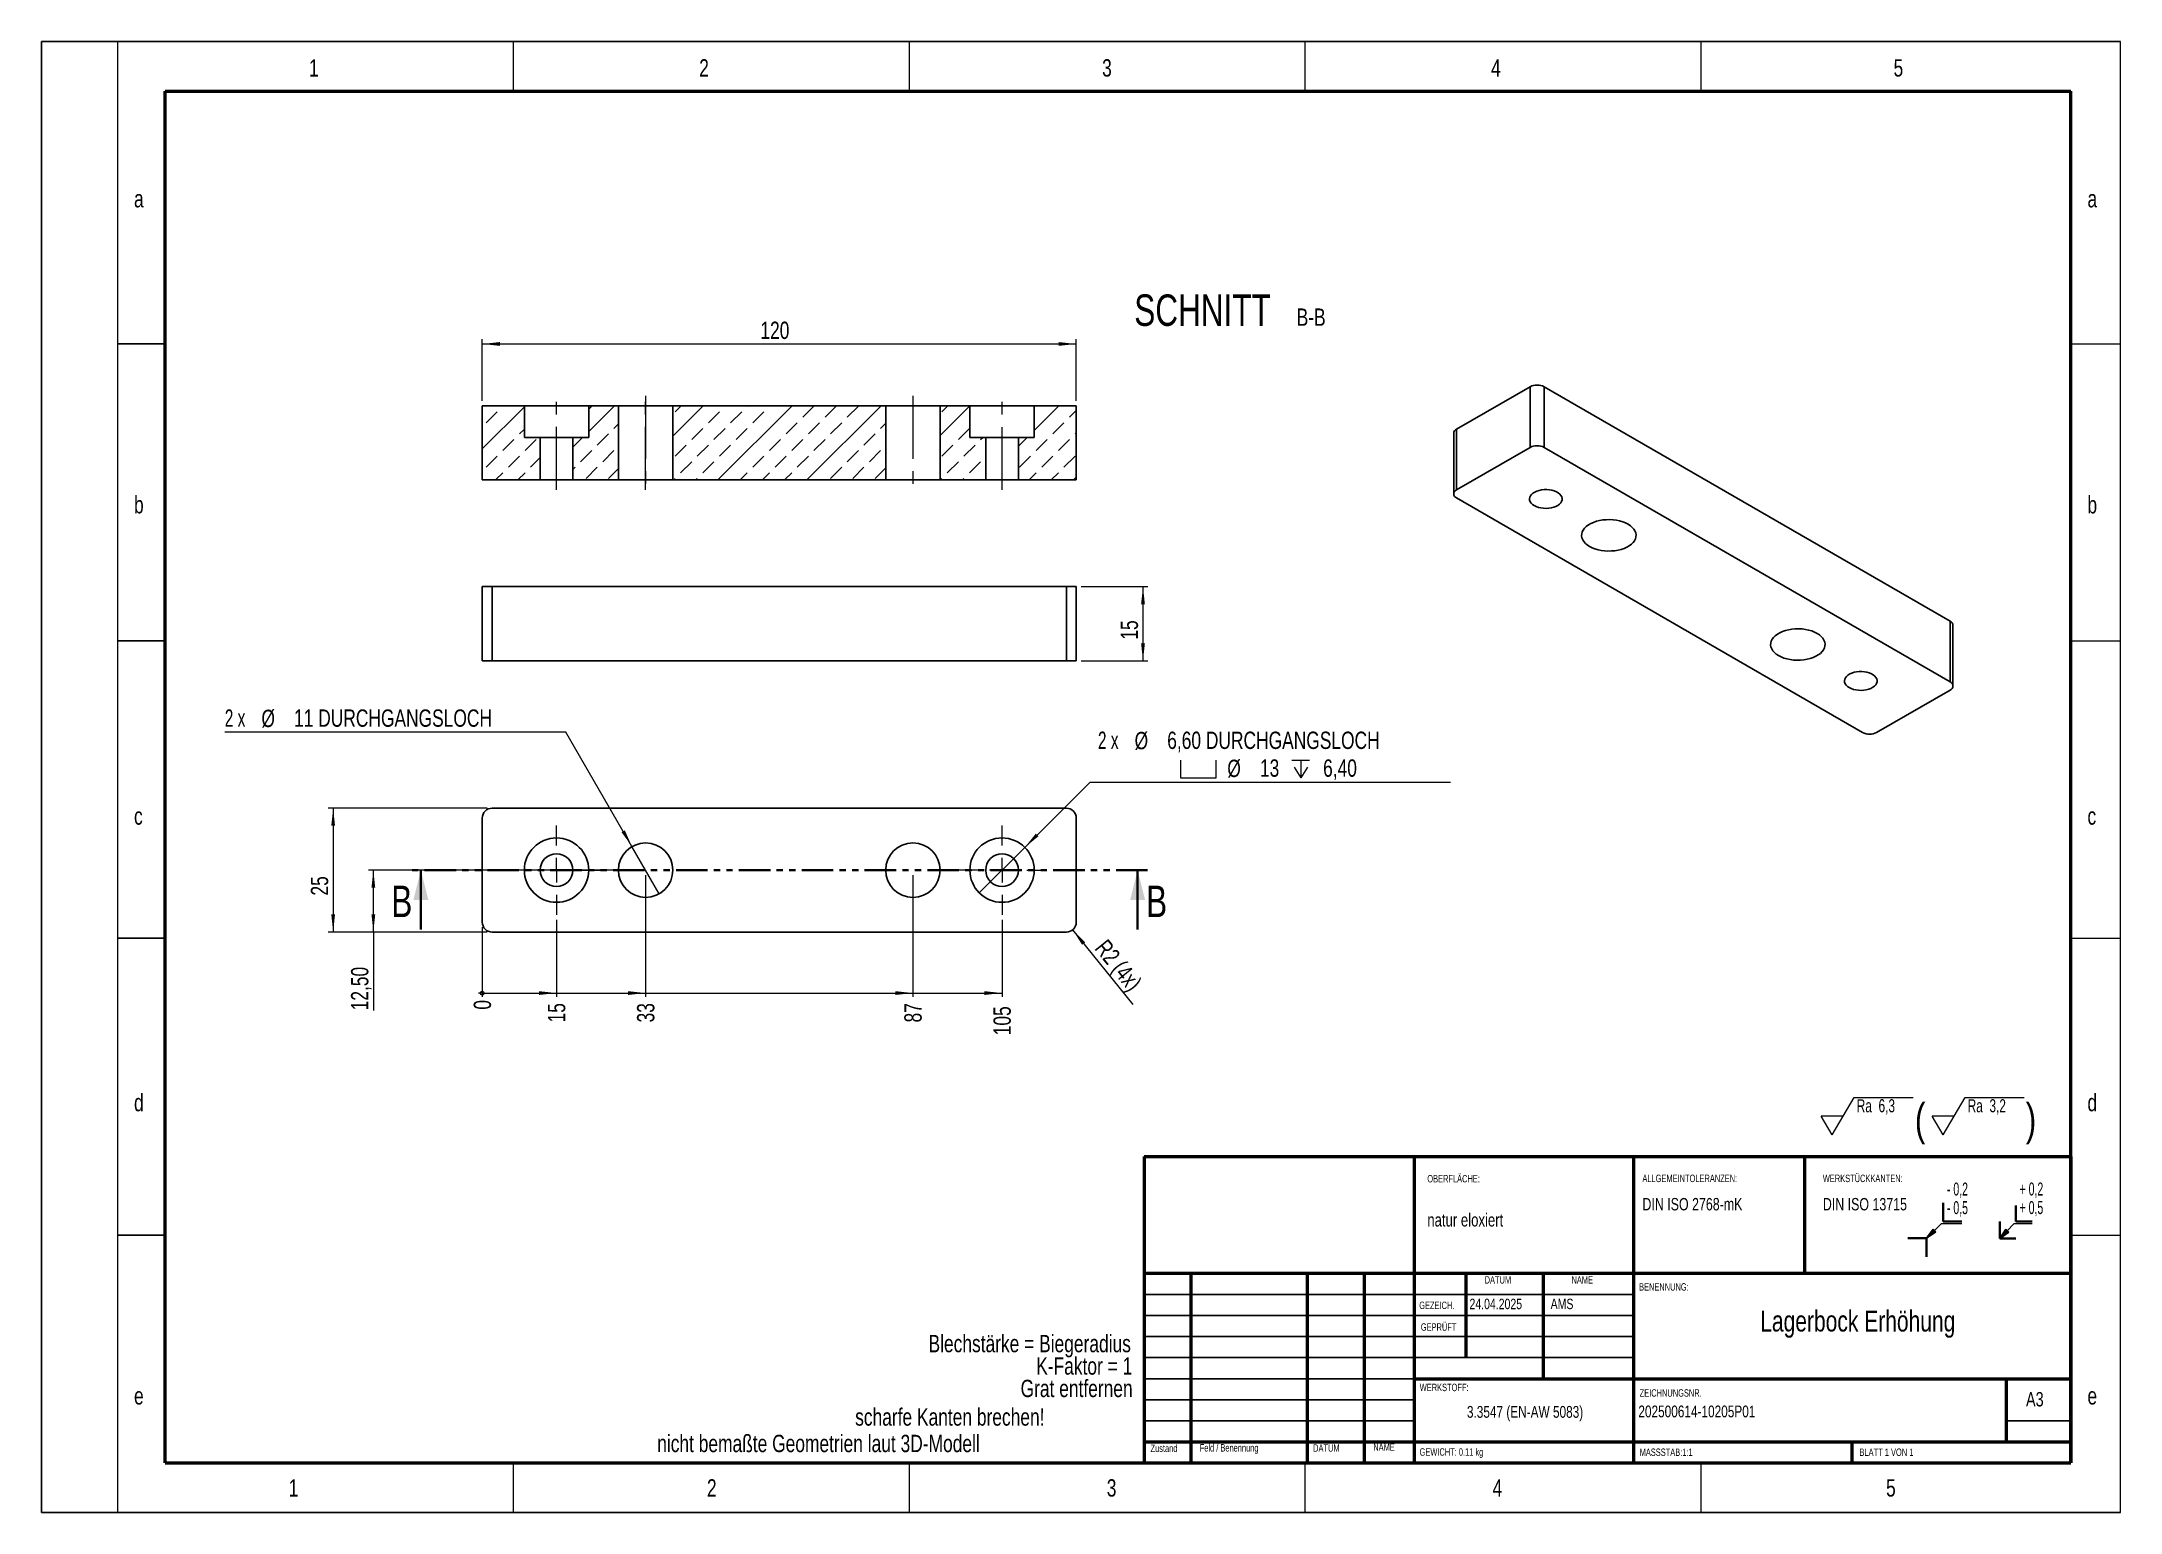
# Model space of a CAD drawing. Header units: millimetres. Extents: x 0 to 420, y 0 to 297.
import ezdxf

# ---------------------------------------------------------------- set-up
doc = ezdxf.new("R2010")
doc.units = ezdxf.units.MM
doc.header["$PDSIZE"] = -1
doc.linetypes.add('CENTERX2', pattern=[20.32, 12.7, -2.54, 2.54, -2.54])
doc.linetypes.add('PHANTOM', pattern=[12.7, 6.35, -1.27, 1.27, -1.27, 1.27, -1.27])
doc.styles.add('SLDTEXTSTYLE0', font='TXT', dxfattribs={"width": 0.605})
doc.styles.add('SLDTEXTSTYLE1', font='TXT', dxfattribs={"width": 0.678571})
doc.styles.add('SLDTEXTSTYLE2', font='TXT', dxfattribs={"width": 0.75})
doc.styles.add('SLDTEXTSTYLE3', font='TXT', dxfattribs={"width": 0.692308})
doc.styles.add('SLDTEXTSTYLE4', font='TXT', dxfattribs={"width": 0.666667})
doc.dimstyles.new('SLDDIMSTYLE0', dxfattribs={"dimtxt": 3.5, "dimasz": 3.556, "dimexe": 0, "dimexo": 0.0625, "dimgap": 0.875, "dimtad": 1, "dimrnd": 1e-09, "dimzin": 12, "dimdsep": 46, "dimtxsty": 'SLDTEXTSTYLE2', "dimsah": 1, "dimcen": 0.09, "dimadec": 0, "dimazin": 3, "dimtfac": 1, "dimtdec": 3, "dimtofl": 0, "dimtmove": 0, "dimatfit": 3, "dimfxl": 1, "dimfrac": 2, "dimtolj": 1, "dimtzin": 12, "dimarcsym": 0})
doc.dimstyles.new('SLDDIMSTYLE1', dxfattribs={"dimtxt": 3.5, "dimasz": 0.254, "dimexe": 0, "dimexo": 0.0625, "dimgap": 0.875, "dimtad": 0, "dimtih": 1, "dimtoh": 1, "dimdec": 0, "dimrnd": 1e-09, "dimdsep": 46, "dimtxsty": 'SLDTEXTSTYLE2', "dimblk1": 'ORIGIN', "dimblk2": 'ORIGIN', "dimsah": 1, "dimcen": 0.09, "dimadec": 0, "dimazin": 2, "dimtfac": 1, "dimtdec": 3, "dimtofl": 0, "dimtmove": 0, "dimatfit": 3, "dimldrblk": 'ORIGIN', "dimfxl": 1, "dimfrac": 2, "dimtolj": 1, "dimtzin": 12, "dimarcsym": 0})
doc.dimstyles.new('SLDDIMSTYLE2', dxfattribs={"dimtxt": 3.5, "dimasz": 3.556, "dimexe": 0, "dimexo": 0.0625, "dimgap": 0.875, "dimtad": 0, "dimtih": 1, "dimtoh": 1, "dimrnd": 1e-09, "dimzin": 12, "dimdsep": 46, "dimtxsty": 'SLDTEXTSTYLE2', "dimsah": 1, "dimcen": 0.09, "dimadec": 0, "dimazin": 3, "dimtfac": 1, "dimtdec": 3, "dimtofl": 0, "dimtmove": 0, "dimatfit": 3, "dimfxl": 1, "dimfrac": 2, "dimtolj": 1, "dimtzin": 12, "dimarcsym": 0})
doc.dimstyles.new('SLDDIMSTYLE3', dxfattribs={"dimtxt": 3.5, "dimasz": 3.556, "dimexe": 0, "dimexo": 0.0625, "dimgap": 0.875, "dimtad": 0, "dimtih": 1, "dimtoh": 1, "dimrnd": 1e-09, "dimzin": 4, "dimdsep": 46, "dimtxsty": 'SLDTEXTSTYLE2', "dimblk1": 'NONE', "dimsah": 1, "dimcen": 0, "dimadec": 0, "dimazin": 1, "dimtfac": 1, "dimtdec": 3, "dimtmove": 0, "dimatfit": 3, "dimldrblk": 'NONE', "dimfxl": 1, "dimfrac": 2, "dimtolj": 1, "dimtzin": 12, "dimarcsym": 0})
doc.dimstyles.new('SLDDIMSTYLE4', dxfattribs={"dimtxt": 3.5, "dimasz": 3.556, "dimexe": 0, "dimexo": 0.0625, "dimgap": 0.875, "dimtad": 0, "dimtih": 1, "dimtoh": 1, "dimdec": 6, "dimrnd": 1e-09, "dimzin": 12, "dimdsep": 46, "dimtxsty": 'SLDTEXTSTYLE2', "dimblk1": 'NONE', "dimsah": 1, "dimcen": 0, "dimadec": 0, "dimazin": 3, "dimtfac": 1, "dimtdec": 3, "dimtmove": 0, "dimatfit": 3, "dimldrblk": 'NONE', "dimfxl": 1, "dimfrac": 2, "dimtolj": 1, "dimtzin": 12, "dimarcsym": 0})
doc.dimstyles.new('SLDDIMSTYLE5', dxfattribs={"dimtxt": 3.5, "dimasz": 3.556, "dimexe": 0, "dimexo": 0.0625, "dimgap": 0.875, "dimtad": 1, "dimrnd": 1e-09, "dimzin": 12, "dimdsep": 46, "dimtxsty": 'SLDTEXTSTYLE2', "dimsah": 1, "dimcen": 0, "dimadec": 0, "dimazin": 3, "dimtfac": 1, "dimtdec": 3, "dimtofl": 0, "dimtmove": 0, "dimatfit": 3, "dimfxl": 1, "dimfrac": 2, "dimtolj": 1, "dimtzin": 12, "dimarcsym": 0})
pattern_1 = [(45, (0, 0), (-8.98026, 8.98026), []), (45, (4.49, 0), (-8.98026, 8.98026), [3.175, -1.5875]), (45, (8.98, 0), (-8.98026, 8.98026), [3.175, -1.5875]), (45, (13.47, 0), (-8.98026, 8.98026), [3.175, -1.5875])]

# ---------------------------------------------------------------- blocks, each defined once
blk = doc.blocks.new('SW_NOTE_0')
at = {"color": 0, "linetype": 'Continuous', "lineweight": 0, "insert": (0, 4.51), "char_height": 3.5, "attachment_point": 1, "style": 'SLDTEXTSTYLE0'}
blk.add_mtext('+ 0,5', dxfattribs=at)
blk = doc.blocks.new('SW_NOTE_0_1')
at = {"color": 0, "linetype": 'Continuous', "lineweight": 0, "insert": (0, 4.51), "char_height": 3.5, "attachment_point": 1, "style": 'SLDTEXTSTYLE0'}
blk.add_mtext('+ 0,2', dxfattribs=at)
blk = doc.blocks.new('SW_NOTE_0_2')
at = {"color": 0, "linetype": 'Continuous', "lineweight": 0, "insert": (0, 4.51), "char_height": 3.5, "attachment_point": 1, "style": 'SLDTEXTSTYLE0'}
blk.add_mtext('- 0,2', dxfattribs=at)
blk = doc.blocks.new('SW_NOTE_0_3')
at = {"color": 0, "linetype": 'Continuous', "lineweight": 0, "insert": (0, 4.51), "char_height": 3.5, "attachment_point": 1, "style": 'SLDTEXTSTYLE0'}
blk.add_mtext('- 0,5', dxfattribs=at)
blk = doc.blocks.new('Block3')
at = {"linetype": 'Continuous'}
for points in [[(735.45, 277.8), (737.92, 279.57), (737.22, 280.27)], [(755.16, 277.71), (757.62, 279.47), (756.78, 280.26)]]:
    blk.add_hatch(color=7, dxfattribs=at).paths.add_polyline_path(points, flags=0)
at = {"color": 7, "linetype": 'Continuous', "lineweight": 35}
for p, q in [((739.95, 287.3), (739.95, 282.3)), ((759.52, 286.66), (759.52, 282.3)), ((739.95, 282.3), (744.95, 282.3)), ((755.16, 277.71), (755.16, 282.3)), ((759.52, 282.3), (763.89, 282.3)), ((730.45, 277.8), (735.45, 277.8)), ((735.45, 277.8), (735.45, 272.8)), ((759.52, 277.71), (755.16, 277.71))]:
    blk.add_line(p, q, dxfattribs=at)
at = {"color": 7, "linetype": 'Continuous', "lineweight": 18}
for p, q in [((735.45, 277.8), (739.45, 281.8)), ((735.45, 277.8), (737.22, 280.27)), ((737.22, 280.27), (737.92, 279.57)), ((739.45, 281.8), (744.95, 281.8)), ((755.16, 277.71), (759.02, 281.8)), ((755.16, 277.71), (756.78, 280.26)), ((756.78, 280.26), (757.62, 279.47)), ((759.02, 281.8), (763.89, 281.8)), ((735.45, 277.8), (737.92, 279.57)), ((755.16, 277.71), (757.62, 279.47))]:
    blk.add_line(p, q, dxfattribs=at)
at = {"color": 7, "linetype": 'Continuous', "lineweight": 0}
for p in [(737.57, 279.92), (757.2, 279.87)]:
    blk.add_point(p, dxfattribs=at)
for name, p in [('SW_NOTE_0_2', (740.95, 288.28)), ('SW_NOTE_0_1', (760.52, 288.3)), ('SW_NOTE_0_3', (740.95, 283.28)), ('SW_NOTE_0', (760.52, 283.3))]:
    blk.add_blockref(name, p, dxfattribs=at)
blk = doc.blocks.new('SW_NOTE_0_4')
at = {"color": 0, "linetype": 'Continuous', "lineweight": 0}
for p, q in [((-4.95, -3.78), (-0.49, 3.78)), ((-0.49, 3.78), (11.39, 3.78)), ((17.46, -3.78), (21.92, 3.78)), ((21.92, 3.78), (33.8, 3.78)), ((-4.95, -3.78), (-7.18, 0)), ((-2.72, 0), (-7.18, 0)), ((17.46, -3.78), (15.23, 0)), ((19.69, 0), (15.23, 0))]:
    blk.add_line(p, q, dxfattribs=at)
at = {"color": 0, "linetype": 'Continuous', "lineweight": 0, "attachment_point": 1}
for s, insert, char_height, style in [('Ra  6,3', (0, 3.41), 2.646, 'SLDTEXTSTYLE1'), ('(', (11.75, 2.54), 6.35, 'SLDTEXTSTYLE2'), ('Ra  3,2', (22.41, 3.41), 2.646, 'SLDTEXTSTYLE1'), (')', (34.15, 2.54), 6.35, 'SLDTEXTSTYLE2')]:
    blk.add_mtext(s, dxfattribs=dict(at, insert=insert, char_height=char_height, style=style))
blk = doc.blocks.new('SW_NOTE_0_5')
at = {"color": 0, "linetype": 'Continuous', "lineweight": 0, "attachment_point": 1, "style": 'SLDTEXTSTYLE2'}
for s, insert, char_height in [('ALLGEMEINTOLERANZEN:', (0, 1.93), 1.5), ('DIN ISO 2768-mK', (0, -2.78), 2.5)]:
    blk.add_mtext(s, dxfattribs=dict(at, insert=insert, char_height=char_height))
blk = doc.blocks.new('SW_NOTE_0_6')
at = {"color": 0, "linetype": 'Continuous', "lineweight": 0, "attachment_point": 1, "style": 'SLDTEXTSTYLE2'}
for s, insert, char_height in [('WERKSTÜCKKANTEN:', (0, 1.93), 1.5), ('DIN ISO 13715', (0, -2.78), 2.5)]:
    blk.add_mtext(s, dxfattribs=dict(at, insert=insert, char_height=char_height))
blk = doc.blocks.new('SW_NOTE_0_7')
at = {"color": 0, "linetype": 'Continuous', "lineweight": 0, "char_height": 3.5, "attachment_point": 3, "style": 'SLDTEXTSTYLE2'}
for s, insert in [('Blechstärke = Biegeradius', (56.77, 4.51)), ('K-Faktor = 1', (57.05, -0.01)), ('Grat entfernen', (57.12, -4.54))]:
    blk.add_mtext(s, dxfattribs=dict(at, insert=insert))
blk = doc.blocks.new('_D')
at = {"color": 7, "linetype": 'Continuous', "lineweight": 0}
for p, q in [((210.03, 186.95), (223.51, 186.95)), ((222.51, 186.95), (222.51, 171.95)), ((210.03, 171.95), (223.51, 171.95))]:
    blk.add_line(p, q, dxfattribs=at)
at = {"color": 7, "linetype": 'Continuous', "lineweight": 18}
for points in [[(222.51, 186.95), (222.13, 183.39), (222.9, 183.39)], [(222.51, 171.95), (222.9, 175.5), (222.13, 175.5)]]:
    blk.add_solid(points, dxfattribs=at)
at = {"color": 7, "linetype": 'Continuous', "lineweight": 18, "insert": (218, 176.24), "char_height": 3.5, "attachment_point": 1, "rotation": 90, "style": 'SLDTEXTSTYLE2'}
blk.add_mtext('15', dxfattribs=at)
blk = doc.blocks.new('_Origin')
at = {"color": 0, "linetype": 'ByBlock', "lineweight": -2}
blk.add_line((0, 0), (-1, 0), dxfattribs=at)
blk.add_circle((0, 0), 0.5, dxfattribs=at)
blk = doc.blocks.new('_D_1')
at = {"color": 7, "linetype": 'Continuous', "lineweight": 0}
blk.add_line((89.03, 118.2), (89.03, 104.12), dxfattribs=at)
at = {"color": 7, "linetype": 'Continuous', "lineweight": 18, "xscale": 0.762, "yscale": 0.762}
blk.add_blockref('_Origin', (89.03, 104.88), dxfattribs=at)
at = {"color": 7, "linetype": 'Continuous', "lineweight": 18, "insert": (87.3, 101.53), "char_height": 3.5, "attachment_point": 1, "rotation": 90, "style": 'SLDTEXTSTYLE2'}
blk.add_mtext('0', dxfattribs=at)
blk = doc.blocks.new('_D_2')
at = {"color": 7, "linetype": 'Continuous', "lineweight": 0}
for p, q in [((104.03, 119.7), (104.03, 104.12)), ((89.03, 104.88), (104.03, 104.88))]:
    blk.add_line(p, q, dxfattribs=at)
at = {"color": 7, "linetype": 'Continuous', "lineweight": 18}
blk.add_solid([(104.03, 104.88), (100.48, 105.26), (100.48, 104.5)], dxfattribs=at)
at = {"color": 7, "linetype": 'Continuous', "lineweight": 18, "insert": (102.3, 98.95), "char_height": 3.5, "attachment_point": 1, "rotation": 90, "style": 'SLDTEXTSTYLE2'}
blk.add_mtext('15', dxfattribs=at)
blk = doc.blocks.new('_D_3')
at = {"color": 7, "linetype": 'Continuous', "lineweight": 0}
for p, q in [((122.03, 128.7), (122.03, 104.12)), ((104.03, 104.88), (122.03, 104.88))]:
    blk.add_line(p, q, dxfattribs=at)
at = {"color": 7, "linetype": 'Continuous', "lineweight": 18}
blk.add_solid([(122.03, 104.88), (118.48, 105.26), (118.48, 104.5)], dxfattribs=at)
at = {"color": 7, "linetype": 'Continuous', "lineweight": 18, "insert": (120.3, 98.95), "char_height": 3.5, "attachment_point": 1, "rotation": 90, "style": 'SLDTEXTSTYLE2'}
blk.add_mtext('33', dxfattribs=at)
blk = doc.blocks.new('_D_4')
at = {"color": 7, "linetype": 'Continuous', "lineweight": 0}
for p, q in [((176.03, 128.7), (176.03, 104.12)), ((122.03, 104.88), (176.03, 104.88))]:
    blk.add_line(p, q, dxfattribs=at)
at = {"color": 7, "linetype": 'Continuous', "lineweight": 18}
blk.add_solid([(176.03, 104.88), (172.48, 105.26), (172.48, 104.5)], dxfattribs=at)
at = {"color": 7, "linetype": 'Continuous', "lineweight": 18, "insert": (174.3, 98.95), "char_height": 3.5, "attachment_point": 1, "rotation": 90, "style": 'SLDTEXTSTYLE2'}
blk.add_mtext('87', dxfattribs=at)
blk = doc.blocks.new('_D_5')
at = {"color": 7, "linetype": 'Continuous', "lineweight": 0}
for p, q in [((194.03, 119.7), (194.03, 104.12)), ((176.03, 104.88), (194.03, 104.88))]:
    blk.add_line(p, q, dxfattribs=at)
at = {"color": 7, "linetype": 'Continuous', "lineweight": 18}
blk.add_solid([(194.03, 104.88), (190.48, 105.26), (190.48, 104.5)], dxfattribs=at)
at = {"color": 7, "linetype": 'Continuous', "lineweight": 18, "insert": (192.3, 96.36), "char_height": 3.5, "attachment_point": 1, "rotation": 90, "style": 'SLDTEXTSTYLE2'}
blk.add_mtext('105', dxfattribs=at)
blk = doc.blocks.new('_D_6')
at = {"color": 7, "linetype": 'Continuous', "lineweight": 0}
for p, q in [((90.03, 142.2), (57.91, 142.2)), ((58.91, 142.2), (58.91, 117.2)), ((90.03, 117.2), (57.91, 117.2))]:
    blk.add_line(p, q, dxfattribs=at)
at = {"color": 7, "linetype": 'Continuous', "lineweight": 18}
for points in [[(58.91, 142.2), (58.53, 138.65), (59.29, 138.65)], [(58.91, 117.2), (59.29, 120.76), (58.53, 120.76)]]:
    blk.add_solid(points, dxfattribs=at)
at = {"color": 7, "linetype": 'Continuous', "lineweight": 18, "insert": (54.4, 124.57), "char_height": 3.5, "attachment_point": 1, "rotation": 90, "style": 'SLDTEXTSTYLE2'}
blk.add_mtext('25', dxfattribs=at)
blk = doc.blocks.new('SW_SYMBOL_HOLE_SPOT')
at = {"color": 0, "linetype": 'Continuous', "lineweight": 18}
for p, q in [((0, 875), (0, 75)), ((0, 75), (1600, 75)), ((1600, 75), (1600, 875))]:
    blk.add_line(p, q, dxfattribs=at)
blk = doc.blocks.new('SW_SYMBOL_HOLE_DEPTH')
at = {"color": 0, "linetype": 'Continuous', "lineweight": 18}
for p, q in [((0, 875), (800, 875)), ((100, 555), (400, 75)), ((400, 875), (400, 75)), ((700, 555), (400, 75))]:
    blk.add_line(p, q, dxfattribs=at)
blk = doc.blocks.new('_D_7')
at = {"color": 7, "linetype": 'Continuous', "lineweight": 0}
for p, q in [((198.63, 134.3), (211.82, 147.49)), ((211.82, 147.49), (284.63, 147.49)), ((189.44, 125.11), (198.63, 134.3))]:
    blk.add_line(p, q, dxfattribs=at)
at = {"color": 7, "linetype": 'Continuous', "lineweight": 18}
blk.add_solid([(198.63, 134.3), (201.41, 136.55), (200.87, 137.08)], dxfattribs=at)
at = {"color": 7, "linetype": 'Continuous', "lineweight": 18, "xscale": 0.0044707031, "yscale": 0.0044707031, "zscale": 0.0044707031}
for name, p in [('SW_SYMBOL_HOLE_SPOT', (230.11, 147.98)), ('SW_SYMBOL_HOLE_DEPTH', (252.59, 147.98))]:
    blk.add_blockref(name, p, dxfattribs=at)
at = {"color": 7, "linetype": 'Continuous', "lineweight": 18, "char_height": 3.5, "attachment_point": 1}
for s, insert, style in [('2 x', (213.41, 157.67), 'SLDTEXTSTYLE4'), ('%%c', (220.82, 157.61), 'SLDTEXTSTYLE2'), ('6,60 DURCHGANGSLOCH', (227.41, 157.67), 'SLDTEXTSTYLE2'), ('%%c', (239.55, 152), 'SLDTEXTSTYLE2'), ('13', (246.14, 152.06), 'SLDTEXTSTYLE2'), ('6,40', (258.9, 152.06), 'SLDTEXTSTYLE2')]:
    blk.add_mtext(s, dxfattribs=dict(at, insert=insert, style=style))
blk = doc.blocks.new('_None')
blk = doc.blocks.new('_D_8')
at = {"color": 7, "linetype": 'Continuous', "lineweight": 0}
for p, q in [((105.94, 157.58), (37.01, 157.58)), ((119.28, 134.47), (105.94, 157.58)), ((124.78, 124.94), (119.28, 134.47))]:
    blk.add_line(p, q, dxfattribs=at)
at = {"color": 7, "linetype": 'Continuous', "lineweight": 18}
blk.add_solid([(119.28, 134.47), (117.83, 137.74), (117.17, 137.36)], dxfattribs=at)
at = {"color": 7, "linetype": 'Continuous', "lineweight": 18, "char_height": 3.5, "attachment_point": 1}
for s, insert, style in [('2 x', (37.01, 162.15), 'SLDTEXTSTYLE4'), ('%%c', (44.42, 162.09), 'SLDTEXTSTYLE2'), ('11 DURCHGANGSLOCH', (51.01, 162.15), 'SLDTEXTSTYLE2')]:
    blk.add_mtext(s, dxfattribs=dict(at, insert=insert, style=style))
blk = doc.blocks.new('_D_9')
at = {"color": 7, "linetype": 'Continuous', "lineweight": 0}
blk.add_line((208.29, 117.65), (220.44, 102.58), dxfattribs=at)
at = {"color": 7, "linetype": 'Continuous', "lineweight": 18}
blk.add_solid([(208.29, 117.65), (210.22, 114.64), (210.82, 115.12)], dxfattribs=at)
at = {"color": 7, "linetype": 'Continuous', "lineweight": 18, "char_height": 3.5, "attachment_point": 1, "rotation": 308.8857, "style": 'SLDTEXTSTYLE2'}
for s, insert in [('R2', (215.32, 116.04)), ('(4x)', (218.72, 111.82))]:
    blk.add_mtext(s, dxfattribs=dict(at, insert=insert))
blk = doc.blocks.new('_D_10')
at = {"color": 7, "linetype": 'Continuous', "lineweight": 0}
for p, q in [((121.03, 129.7), (66.03, 129.7)), ((67.03, 117.2), (67.03, 129.7)), ((90.03, 117.2), (66.03, 117.2)), ((67.03, 117.2), (67.03, 101.39))]:
    blk.add_line(p, q, dxfattribs=at)
at = {"color": 7, "linetype": 'Continuous', "lineweight": 18}
for points in [[(67.03, 129.7), (66.65, 126.15), (67.41, 126.15)], [(67.03, 117.2), (67.41, 120.76), (66.65, 120.76)]]:
    blk.add_solid(points, dxfattribs=at)
at = {"color": 7, "linetype": 'Continuous', "lineweight": 18, "insert": (62.52, 101.39), "char_height": 3.5, "attachment_point": 1, "rotation": 90, "style": 'SLDTEXTSTYLE2'}
blk.add_mtext('12,50', dxfattribs=at)
blk = doc.blocks.new('SW_CENTERMARKSYMBOL_0')
at = {"color": 0, "linetype": 'Continuous', "lineweight": 18}
for p, q in [((0, 5), (0, 9)), ((-5, 0), (-9, 0)), ((0, 0), (-2.5, 0)), ((0, 0), (0, 2.5)), ((0, 0), (0, -2.5)), ((0, 0), (2.5, 0)), ((5, 0), (9, 0)), ((0, -5), (0, -9))]:
    blk.add_line(p, q, dxfattribs=at)
blk = doc.blocks.new('SW_CENTERMARKSYMBOL_1')
at = {"color": 0, "linetype": 'Continuous', "lineweight": 18}
for p, q in [((0, 5), (0, 9)), ((-5, 0), (-9, 0)), ((0, 0), (-2.5, 0)), ((0, 0), (0, 2.5)), ((0, 0), (0, -2.5)), ((0, 0), (2.5, 0)), ((5, 0), (9, 0)), ((0, -5), (0, -9))]:
    blk.add_line(p, q, dxfattribs=at)
blk = doc.blocks.new('_D_11')
at = {"color": 7, "linetype": 'Continuous', "lineweight": 0}
for p, q in [((89.03, 224.48), (89.03, 236.94)), ((89.03, 235.94), (209.03, 235.94)), ((209.03, 224.48), (209.03, 236.94))]:
    blk.add_line(p, q, dxfattribs=at)
at = {"color": 7, "linetype": 'Continuous', "lineweight": 18}
for points in [[(89.03, 235.94), (92.59, 235.56), (92.59, 236.32)], [(209.03, 235.94), (205.48, 236.32), (205.48, 235.56)]]:
    blk.add_solid(points, dxfattribs=at)
at = {"color": 7, "linetype": 'Continuous', "lineweight": 18, "insert": (145.22, 240.45), "char_height": 3.5, "attachment_point": 1, "style": 'SLDTEXTSTYLE2'}
blk.add_mtext('120', dxfattribs=at)
blk = doc.blocks.new('SW_NOTE_0_8')
at = {"color": 0, "linetype": 'Continuous', "lineweight": 0, "attachment_point": 2, "style": 'SLDTEXTSTYLE2'}
for s, insert, char_height in [('SCHNITT', (16.07, 8.19), 6.35), ('B-B', (38.01, 5.35), 3.5)]:
    blk.add_mtext(s, dxfattribs=dict(at, insert=insert, char_height=char_height))

msp = doc.modelspace()

# ---------------------------------------------------------------- hatches: boundary and pattern name
at = {"linetype": 'Continuous', "lineweight": 18}
h = msp.add_hatch(dxfattribs=at)
h.set_pattern_fill('DIN 201 Leichtmetall und Aluminiumlegierung', style=0, pattern_type=2)
h.set_pattern_definition(pattern_1)
h.paths.add_polyline_path([(97.5324252, 223.4786738), (89.0324252, 223.4786738), (89.0324252, 208.4786738), (100.7324252, 208.4786738), (100.7324252, 217.0786738), (97.5324252, 217.0786738)], flags=0)
h = msp.add_hatch(dxfattribs=at)
h.set_pattern_fill('DIN 201 Leichtmetall und Aluminiumlegierung', style=0, pattern_type=2)
h.set_pattern_definition(pattern_1)
h.paths.add_polyline_path([(107.3324252, 208.4786738), (116.5324252, 208.4786738), (116.5324252, 223.4786738), (110.5324252, 223.4786738), (110.5324252, 217.0786738), (107.3324252, 217.0786738)], flags=0)
h = msp.add_hatch(dxfattribs=at)
h.set_pattern_fill('DIN 201 Leichtmetall und Aluminiumlegierung', style=0, pattern_type=2)
h.set_pattern_definition(pattern_1)
h.paths.add_polyline_path([(170.5324252, 223.4786738), (127.5324252, 223.4786738), (127.5324252, 208.4786738), (170.5324252, 208.4786738)], flags=0)
h = msp.add_hatch(dxfattribs=at)
h.set_pattern_fill('DIN 201 Leichtmetall und Aluminiumlegierung', style=0, pattern_type=2)
h.set_pattern_definition(pattern_1)
h.paths.add_polyline_path([(187.5324252, 223.4786738), (181.5324252, 223.4786738), (181.5324252, 208.4786738), (190.7324252, 208.4786738), (190.7324252, 217.0786738), (187.5324252, 217.0786738)], flags=0)
h = msp.add_hatch(dxfattribs=at)
h.set_pattern_fill('DIN 201 Leichtmetall und Aluminiumlegierung', style=0, pattern_type=2)
h.set_pattern_definition(pattern_1)
h.paths.add_polyline_path([(197.3324252, 208.4786738), (209.0324252, 208.4786738), (209.0324252, 223.4786738), (200.5324252, 223.4786738), (200.5324252, 217.0786738), (197.3324252, 217.0786738)], flags=0)

# ---------------------------------------------------------------- linework, layer by layer
at = {"color": 7, "linetype": 'Continuous', "lineweight": 25}
for p, q in [((0.0039786, 0.02368), (0.0039786, 296.9917057)), ((0.0039786, 296.9917057), (419.9752214, 296.9917057)), ((15.3384379, 235.9917057), (25.0039786, 235.9917057)), ((285.8625072, 218.7328737), (300.7117496, 227.3051589)), ((300.7117496, 215.0570467), (300.7117496, 227.3051589)), ((303.5401767, 227.3051589), (303.5401767, 215.0570467)), ((303.5401767, 227.3051589), (385.5645633, 179.9534884)), ((89.0324252, 223.4786738), (89.0324252, 208.4786738)), ((97.5324252, 223.4786738), (89.0324252, 223.4786738)), ((97.5324252, 217.0786738), (97.5324252, 223.4786738)), ((110.5324252, 223.4786738), (97.5324252, 223.4786738)), ((110.5324252, 223.4786738), (110.5324252, 217.0786738)), ((116.5324252, 223.4786738), (110.5324252, 223.4786738)), ((116.5324252, 208.4786738), (116.5324252, 223.4786738)), ((116.5324252, 223.4786738), (127.5324252, 223.4786738)), ((127.5324252, 223.4786738), (127.5324252, 208.4786738)), ((170.5324252, 223.4786738), (127.5324252, 223.4786738)), ((170.5324252, 208.4786738), (170.5324252, 223.4786738)), ((170.5324252, 223.4786738), (181.5324252, 223.4786738)), ((181.5324252, 223.4786738), (181.5324252, 208.4786738)), ((187.5324252, 223.4786738), (181.5324252, 223.4786738)), ((187.5324252, 217.0786738), (187.5324252, 223.4786738)), ((200.5324252, 223.4786738), (187.5324252, 223.4786738)), ((200.5324252, 223.4786738), (200.5324252, 217.0786738)), ((209.0324252, 223.4786738), (200.5324252, 223.4786738)), ((209.0324252, 208.4786738), (209.0324252, 223.4786738)), ((285.8625072, 218.7328737), (285.8625072, 206.4847616)), ((100.7324252, 217.0786738), (97.5324252, 217.0786738)), ((100.7324252, 208.4786738), (100.7324252, 217.0786738)), ((107.3324252, 217.0786738), (100.7324252, 217.0786738)), ((107.3324252, 217.0786738), (107.3324252, 208.4786738)), ((110.5324252, 217.0786738), (107.3324252, 217.0786738)), ((190.7324252, 217.0786738), (187.5324252, 217.0786738)), ((190.7324252, 208.4786738), (190.7324252, 217.0786738)), ((197.3324252, 217.0786738), (190.7324252, 217.0786738)), ((197.3324252, 217.0786738), (197.3324252, 208.4786738)), ((200.5324252, 217.0786738), (197.3324252, 217.0786738)), ((285.2767207, 217.9164656), (285.2767207, 205.6683535)), ((285.8625072, 206.4847616), (300.7117496, 215.0570467)), ((303.5401767, 215.0570467), (385.5645633, 167.7053763)), ((100.7324252, 208.4786738), (89.0324252, 208.4786738)), ((100.7324252, 208.4786738), (107.3324252, 208.4786738)), ((116.5324252, 208.4786738), (107.3324252, 208.4786738)), ((116.5324252, 208.4786738), (127.5324252, 208.4786738)), ((170.5324252, 208.4786738), (127.5324252, 208.4786738)), ((170.5324252, 208.4786738), (181.5324252, 208.4786738)), ((190.7324252, 208.4786738), (181.5324252, 208.4786738)), ((190.7324252, 208.4786738), (197.3324252, 208.4786738)), ((209.0324252, 208.4786738), (197.3324252, 208.4786738)), ((367.8868938, 157.5002749), (285.8625072, 204.8519453)), ((89.0324252, 171.9485065), (89.0324252, 186.9485065)), ((89.0324252, 186.9485065), (91.0324252, 186.9485065)), ((91.0324252, 186.9485065), (91.0324252, 171.9485065)), ((91.0324252, 186.9485065), (207.0324252, 186.9485065)), ((207.0324252, 171.9485065), (207.0324252, 186.9485065)), ((207.0324252, 186.9485065), (209.0324252, 186.9485065)), ((209.0324252, 186.9485065), (209.0324252, 171.9485065)), ((385.5645633, 167.7053763), (385.5645633, 179.9534884)), ((386.1503497, 166.8889681), (386.1503497, 179.1370803)), ((15.3384379, 175.9917057), (25.0039786, 175.9917057)), ((91.0324252, 171.9485065), (89.0324252, 171.9485065)), ((91.0324252, 171.9485065), (207.0324252, 171.9485065)), ((209.0324252, 171.9485065), (207.0324252, 171.9485065)), ((385.5645633, 166.07256), (370.7153209, 157.5002749)), ((89.0324252, 140.2041697), (89.0324252, 119.2041697)), ((207.0324252, 142.2041697), (91.0324252, 142.2041697)), ((209.0324252, 119.2041697), (209.0324252, 140.2041697)), ((15.3384379, 115.9917057), (25.0039786, 115.9917057)), ((91.0324252, 117.2041697), (207.0324252, 117.2041697)), ((15.3384379, 55.9917057), (25.0039786, 55.9917057)), ((321.5752214, 44.02368), (222.7752214, 44.02368)), ((321.5752214, 39.77368), (222.7752214, 39.77368)), ((321.5752214, 35.52368), (222.7752214, 35.52368)), ((321.5752214, 31.27368), (222.7752214, 31.27368)), ((277.3752214, 27.02368), (222.7752214, 27.02368)), ((277.3752214, 22.773608), (222.7752214, 22.773608)), ((277.3752214, 18.52368), (222.7752214, 18.52368)), ((409.9752214, 18.52368), (396.9752214, 18.52368)), ((0.0039786, 0.02368), (419.9752214, 0.02368))]:
    msp.add_line(p, q, dxfattribs=at)
at = {"color": 7, "linetype": 'Continuous', "lineweight": 18}
for p, q in [((15.3384379, 296.9917057), (15.3384379, 0.02368)), ((95.3002623, 296.9917057), (95.3002623, 286.9917057)), ((175.2620866, 296.9917057), (175.2620866, 286.9917057)), ((255.2239109, 296.9917057), (255.2239109, 286.9917057)), ((335.1857353, 296.9917057), (335.1857353, 286.9917057)), ((419.9752214, 0.02368), (419.9752214, 296.9917057)), ((409.9752214, 235.9917057), (419.9752214, 235.9917057)), ((409.9752214, 175.9917057), (419.9752214, 175.9917057)), ((409.9752214, 115.9917057), (419.9752214, 115.9917057)), ((409.9752214, 55.9917057), (419.9752214, 55.9917057)), ((95.3002623, 10.02368), (95.3002623, 0.02368)), ((175.2620866, 10.02368), (175.2620866, 0.02368)), ((255.2239109, 10.02368), (255.2239109, 0.02368)), ((335.1857353, 10.02368), (335.1857353, 0.02368))]:
    msp.add_line(p, q, dxfattribs=at)
at = {"color": 7, "linetype": 'Continuous', "lineweight": 50}
for p, q in [((25.0039786, 10.02368), (25.0039786, 286.9917057)), ((25.0039786, 286.9917057), (409.9752214, 286.9917057)), ((409.9752214, 10.02368), (409.9752214, 286.9917057)), ((222.7752214, 71.8979988), (409.9752214, 71.8979988)), ((222.7752214, 71.8979988), (222.7752214, 10.02368)), ((277.3752214, 10.02368), (277.3752214, 71.8979988)), ((321.5752214, 71.8979988), (321.5752214, 10.02368)), ((356.1667788, 71.8979988), (356.1667788, 48.27368)), ((409.9752214, 71.8979988), (409.9752214, 10.02368)), ((409.9752214, 48.27368), (222.7752214, 48.27368)), ((232.1766982, 48.27368), (232.1766982, 10.02368)), ((255.6679334, 48.27368), (255.6679334, 10.02368)), ((267.1741476, 48.27368), (267.1741476, 10.02368)), ((287.7752214, 31.27368), (287.7752214, 48.27368)), ((303.3752214, 48.27368), (303.3752214, 27.02368)), ((277.3752214, 27.02368), (409.9752214, 27.02368)), ((396.9752214, 14.27368), (396.9752214, 27.02368)), ((222.7752214, 14.27368), (409.9752214, 14.27368)), ((365.7752214, 10.02368), (365.7752214, 14.27368)), ((25.0039786, 10.02368), (409.9752214, 10.02368))]:
    msp.add_line(p, q, dxfattribs=at)
at = {"color": 7, "linetype": 'CENTERX2', "lineweight": 18}
for p, q in [((104.0324252, 206.4786738), (104.0324252, 226.2071718)), ((122.0324252, 206.4786738), (122.0324252, 225.4786738)), ((122.0324252, 225.4786738), (122.0324252, 206.4786738)), ((176.0324252, 225.4786738), (176.0324252, 206.4786738)), ((194.0324252, 206.465989), (194.0324252, 225.4786738))]:
    msp.add_line(p, q, dxfattribs=at)
at = {"color": 7, "linetype": 'PHANTOM', "lineweight": 35}
msp.add_line((223.4324252, 129.7041697), (74.6324252, 129.7041697), dxfattribs=at)
at = {"color": 7, "linetype": 'Continuous', "lineweight": 35}
for p, q in [((76.6324252, 117.7041697), (76.6324252, 129.7041697)), ((221.4324252, 117.7041697), (221.4324252, 129.7041697))]:
    msp.add_line(p, q, dxfattribs=at)
at = {"color": 7, "linetype": 'Continuous', "lineweight": 25, "flags": 128}
for points in [[(301.5602777, 203.3007699), (301.9648074, 203.1021284), (302.4192952, 202.9435201), (302.91197, 202.8290529), (303.4300719, 202.7616913), (303.9601824, 202.7431802), (304.4885717, 202.7739988), (305.001555, 202.8533489), (305.4858462, 202.9791756), (305.9289024, 203.1482199), (306.3192487, 203.3561036), (306.6467753, 203.5974427), (306.9029996, 203.8659866), (307.0812853, 204.1547802), (307.177015, 204.4563439), (307.1877094, 204.7628673), (307.1130915, 205.0664117), (306.9550937, 205.3591154), (306.7178083, 205.6333974), (306.4073807, 205.8821542), (306.0318509, 206.0989429), (305.6009449, 206.278149), (305.1258229, 206.4151309), (304.6187903, 206.5063411), (304.0929791, 206.5494171), (303.5620075, 206.5432434), (303.0396272, 206.4879798), (302.5393678, 206.3850576), (302.0741857, 206.2371425), (301.6561288, 206.0480654), (301.2960246, 205.8227233), (301.0031996, 205.5669524), (300.7852378, 205.287377), (300.6477844, 204.9912381), (300.5943992, 204.6862054), (300.626465, 204.3801792), (300.7431512, 204.0810853), (300.9414358, 203.7966701), (301.2161832, 203.5342999), (301.5602777, 203.3007699)], [(312.7325648, 195.055048), (313.2506634, 194.791363), (313.8219244, 194.5672434), (314.4373387, 194.3862237), (315.0872011, 194.2511587), (315.7612626, 194.1641784), (316.448893, 194.1266546), (317.1392479, 194.139179), (317.82144, 194.2015542), (318.4847107, 194.3127963), (319.1185999, 194.4711512), (319.7131107, 194.6741213), (320.2588674, 194.9185058), (320.747263, 195.2004506), (321.1705953, 195.5155093), (321.522188, 195.8587131), (321.7964964, 196.2246495), (321.9891943, 196.6075475), (322.097243, 197.0013687), (322.1189382, 197.3999021), (322.053938, 197.7968626), (321.9032674, 198.1859901), (321.6693026, 198.5611476), (321.3557333, 198.9164188), (320.9675047, 199.2462007), (320.5107394, 199.5452926), (319.9926409, 199.8089776), (319.4213799, 200.0330972), (318.8059655, 200.2141169), (318.1561032, 200.3491819), (317.4820417, 200.4361622), (316.7944113, 200.473686), (316.1040564, 200.4611616), (315.4218643, 200.3987865), (314.7585936, 200.2875443), (314.1247044, 200.1291895), (313.5301936, 199.9262193), (312.9844369, 199.6818348), (312.4960413, 199.39989), (312.072709, 199.0848314), (311.7211163, 198.7416276), (311.4468079, 198.3756911), (311.25411, 197.9927931), (311.1460613, 197.598972), (311.1243661, 197.2004386), (311.1893663, 196.803478), (311.3400369, 196.4143506), (311.5740017, 196.039193), (311.887571, 195.6839219), (312.2757996, 195.3541399), (312.7325648, 195.055048)], [(350.916331, 173.012029), (351.4344295, 172.748344), (352.0056905, 172.5242244), (352.6211049, 172.3432047), (353.2709672, 172.2081397), (353.9450288, 172.1211594), (354.6326592, 172.0836356), (355.3230141, 172.09616), (356.0052062, 172.1585351), (356.6684769, 172.2697773), (357.3023661, 172.4281321), (357.8968769, 172.6311023), (358.4426336, 172.8754868), (358.9310292, 173.1574316), (359.3543615, 173.4724902), (359.7059542, 173.815694), (359.9802626, 174.1816305), (360.1729605, 174.5645285), (360.2810091, 174.9583496), (360.3027044, 175.356883), (360.2377042, 175.7538436), (360.0870336, 176.142971), (359.8530688, 176.5181286), (359.5394995, 176.8733997), (359.1512709, 177.2031817), (358.6945056, 177.5022736), (358.1764071, 177.7659586), (357.6051461, 177.9900782), (356.9897317, 178.1710979), (356.3398694, 178.3061629), (355.6658079, 178.3931432), (354.9781775, 178.430667), (354.2878226, 178.4181426), (353.6056305, 178.3557674), (352.9423598, 178.2445253), (352.3084706, 178.0861704), (351.7139598, 177.8832003), (351.1682031, 177.6388158), (350.6798074, 177.356871), (350.2564752, 177.0418123), (349.9048824, 176.6986085), (349.6305741, 176.3326721), (349.4378761, 175.9497741), (349.3298275, 175.5559529), (349.3081322, 175.1574195), (349.3731325, 174.760459), (349.5238031, 174.3713315), (349.7577679, 173.996174), (350.0713372, 173.6409028), (350.4595658, 173.3111209), (350.916331, 173.012029)], [(365.199888, 166.5624049), (365.6044177, 166.3637634), (366.0589055, 166.2051551), (366.5515803, 166.0906878), (367.0696822, 166.0233263), (367.5997927, 166.0048151), (368.128182, 166.0356337), (368.6411653, 166.1149839), (369.1254565, 166.2408106), (369.5685127, 166.4098548), (369.958859, 166.6177386), (370.2863856, 166.8590777), (370.5426099, 167.1276216), (370.7208956, 167.4164152), (370.8166253, 167.7179789), (370.8273197, 168.0245023), (370.7527018, 168.3280467), (370.594704, 168.6207503), (370.3574186, 168.8950324), (370.046991, 169.1437892), (369.6714612, 169.3605779), (369.2405552, 169.5397839), (368.7654332, 169.6767659), (368.2584007, 169.767976), (367.7325894, 169.8110521), (367.2016178, 169.8048783), (366.6792375, 169.7496147), (366.1789781, 169.6466926), (365.713796, 169.4987775), (365.2957391, 169.3097004), (364.9356349, 169.0843582), (364.6428099, 168.8285873), (364.4248481, 168.549012), (364.2873947, 168.252873), (364.2340095, 167.9478404), (364.2660753, 167.6418141), (364.3827615, 167.3427203), (364.5810461, 167.0583051), (364.8557935, 166.7959349), (365.199888, 166.5624049)]]:
    msp.add_lwpolyline(points, dxfattribs=at)
at = {"color": 7, "linetype": 'Continuous', "lineweight": 25}
for centre, radius in [((104.0324252, 129.7041697), 6.5), ((122.0324252, 129.7041697), 5.5), ((176.0324252, 129.7041697), 5.5), ((194.0324252, 129.7041697), 6.5), ((104.0324252, 129.7041697), 3.3), ((194.0324252, 129.7041697), 3.3)]:
    msp.add_circle(centre, radius, dxfattribs=at)
for centre, radius, start, end in [((302.1259631, 224.5757368), 3.0740438, 62.609672237, 117.390327763), ((286.2776349, 217.8166529), 1.0058786, 114.374658294, 174.305200749), ((302.1259631, 212.3276246), 3.0740438, 62.609672237, 117.390327763), ((286.1723612, 205.6683535), 0.8732306, 110.7834208, 249.216579201), ((385.1494356, 179.0372676), 1.0058786, 5.694799251, 65.625341706), ((385.2547093, 166.8889681), 0.8732306, 290.783420799, 69.2165792), ((369.3011073, 160.229697), 3.0740438, 242.609672237, 297.390327763), ((91.0324252, 140.2041697), 2, 90, 180), ((207.0324252, 140.2041697), 2, 0, 90), ((91.0324252, 119.2041697), 2, 180, 270), ((207.0324252, 119.2041697), 2, 270, 0)]:
    msp.add_arc(centre, radius, start, end, dxfattribs=at)
at = {"color": 7, "linetype": 'Continuous', "lineweight": 35}
for points in [[(76.6324252, 129.7041697), (75.1324252, 123.7041697), (78.1324252, 123.7041697)], [(221.4324252, 129.7041697), (219.9324252, 123.7041697), (222.9324252, 123.7041697)]]:
    msp.add_solid(points, dxfattribs=at)

# ---------------------------------------------------------------- block references
at = {"color": 7, "linetype": 'Continuous', "lineweight": 0}
for name, p in [('SW_NOTE_0_8', (218.4773943, 237.7547133)), ('SW_CENTERMARKSYMBOL_1', (104.0324252, 129.7041697)), ('SW_CENTERMARKSYMBOL_0', (194.0324252, 129.7041697)), ('SW_NOTE_0_4', (366.6995319, 80.0431788)), ('SW_NOTE_0_5', (323.4068288, 66.2846455)), ('SW_NOTE_0_6', (359.8540934, 66.2846453)), ('SW_NOTE_0_7', (163.3001817, 31.3480631))]:
    msp.add_blockref(name, p, dxfattribs=at)
at = {"color": 7, "linetype": 'Continuous', "xscale": 0.75, "yscale": 0.75, "zscale": 0.75}
msp.add_blockref('Block3', (-170.7865327, -152.9741272), dxfattribs=at)

# ---------------------------------------------------------------- texts
at = {"color": 7, "linetype": 'Continuous', "lineweight": 0}
for s, insert, char_height, attachment_point, style in [('1', (54.0453823, 293.4361381), 3.5, 1, 'SLDTEXTSTYLE2'), ('2', (132.859206, 293.4361381), 3.5, 1, 'SLDTEXTSTYLE2'), ('3', (214.2560347, 293.4361381), 3.5, 1, 'SLDTEXTSTYLE2'), ('4', (292.8362889, 293.4361381), 3.5, 1, 'SLDTEXTSTYLE2'), ('5', (374.1454649, 293.4361381), 3.5, 1, 'SLDTEXTSTYLE2'), ('a', (18.6785884, 267.0172048), 3.5, 1, 'SLDTEXTSTYLE2'), ('a', (413.3153719, 267.0172048), 3.5, 1, 'SLDTEXTSTYLE2'), ('b', (18.6785884, 205.2312638), 3.5, 1, 'SLDTEXTSTYLE2'), ('b', (413.3153719, 205.2312638), 3.5, 1, 'SLDTEXTSTYLE2'), ('c', (18.6785884, 142.3738903), 3.5, 1, 'SLDTEXTSTYLE2'), ('c', (413.3153719, 142.3738903), 3.5, 1, 'SLDTEXTSTYLE2'), ('d', (18.6785884, 84.5165351), 3.5, 1, 'SLDTEXTSTYLE2'), ('d', (413.3153719, 84.5165351), 3.5, 1, 'SLDTEXTSTYLE2'), ('OBERFLÄCHE:', (279.9513713, 68.1512909), 1.5, 1, 'SLDTEXTSTYLE2'), ('natur eloxiert', (279.9513713, 60.395128), 2.645833333, 1, 'SLDTEXTSTYLE2'), ('DATUM', (291.5358669, 47.721292), 1.5, 1, 'SLDTEXTSTYLE2'), ('NAME', (309.084155, 47.721292), 1.5, 1, 'SLDTEXTSTYLE2'), ('BENENNUNG:', (322.7314083, 46.3020143), 1.5, 1, 'SLDTEXTSTYLE2'), ('GEZEICH.', (278.3162657, 42.5841959), 1.5, 1, 'SLDTEXTSTYLE2'), ('24.04.2025', (288.472059, 43.172547), 2.11666667, 1, 'SLDTEXTSTYLE2'), ('AMS', (304.8684751, 43.1770646), 2.11666667, 1, 'SLDTEXTSTYLE2'), ('GEPRÜFT', (278.6397553, 38.1992126), 1.5, 1, 'SLDTEXTSTYLE2'), ('Lagerbock Erhöhung', (366.9152892, 40.7795213), 4.233333333, 2, 'SLDTEXTSTYLE2'), ('WERKSTOFF:', (278.4210837, 26.0097363), 1.5, 1, 'SLDTEXTSTYLE2'), ('e', (18.6785884, 25.3073576), 3.5, 1, 'SLDTEXTSTYLE2'), ('scharfe Kanten brechen!', (164.3659534, 21.036044), 3.5, 1, 'SLDTEXTSTYLE2'), ('3.3547 (EN-AW 5083)', (299.7003772, 21.5092459), 2.38125, 2, 'SLDTEXTSTYLE2'), ('202500614-10205P01', (322.588445, 21.5979429), 2.38125, 1, 'SLDTEXTSTYLE2'), ('ZEICHNUNGSNR.', (322.8491875, 24.8923179), 1.5, 1, 'SLDTEXTSTYLE2'), ('A3', (400.8962062, 24.3241246), 2.91041667, 1, 'SLDTEXTSTYLE2'), ('e', (413.3153719, 25.3073576), 3.5, 1, 'SLDTEXTSTYLE2'), ('nicht bemaßte Geometrien laut 3D-Modell', (124.3735985, 15.6925872), 3.5, 1, 'SLDTEXTSTYLE2'), ('Zustand', (224.0352772, 13.7192327), 1.5, 1, 'SLDTEXTSTYLE2'), ('Feld / Benennung', (233.9723748, 13.8100037), 1.5, 1, 'SLDTEXTSTYLE2'), ('DATUM', (256.8849949, 13.7726704), 1.5, 1, 'SLDTEXTSTYLE2'), ('NAME', (269.0348238, 13.9594337), 1.5, 1, 'SLDTEXTSTYLE2'), ('GEWICHT: 0.11 kg', (278.3930325, 12.972992), 1.4986, 1, 'SLDTEXTSTYLE2'), ('MASSSTAB:1:1', (322.8491875, 12.9237673), 1.5, 1, 'SLDTEXTSTYLE2'), ('BLATT 1 VON 1', (367.2535158, 12.9237673), 1.5, 1, 'SLDTEXTSTYLE3'), ('1', (49.9255953, 6.7220826), 3.5, 1, 'SLDTEXTSTYLE2'), ('2', (134.4227104, 6.7220826), 3.5, 1, 'SLDTEXTSTYLE2'), ('3', (215.1942891, 6.7220826), 3.5, 1, 'SLDTEXTSTYLE2'), ('4', (293.1413441, 6.7220826), 3.5, 1, 'SLDTEXTSTYLE2'), ('5', (372.6266858, 6.7220826), 3.5, 1, 'SLDTEXTSTYLE2')]:
    msp.add_mtext(s, dxfattribs=dict(at, insert=insert, char_height=char_height, attachment_point=attachment_point, style=style))
at = {"color": 7, "linetype": 'Continuous', "char_height": 6.35, "attachment_point": 1, "style": 'SLDTEXTSTYLE2'}
for insert in [(70.6499374, 126.5705597), (223.1417074, 126.5705597)]:
    msp.add_mtext('B', dxfattribs=dict(at, insert=insert))

# ---------------------------------------------------------------- dimensions: what is measured, and where the dimension line sits
at = {"color": 7, "linetype": 'Continuous', "lineweight": 18}
dim = msp.add_linear_dim(base=(209.0324252, 235.9381836), p1=(89.0324252, 223.4786738), p2=(209.0324252, 223.4786738), dimstyle='SLDDIMSTYLE0', dxfattribs=at)
dim.commit()
dim.dimension.update_dxf_attribs({"geometry": '_D_11', "text_midpoint": (149.0983941, 235.9381836), "dimtype": 160})
for base, p1, p2, picture, middle in [((222.5143247, 171.9485065), (209.0324252, 186.9485065), (209.0324252, 171.9485065), '_D', (222.5143247, 178.827905)), ((58.9068878, 117.2041697), (91.0324252, 142.2041697), (91.0324252, 117.2041697), '_D_6', (58.9068878, 127.1581193)), ((67.0324252, 129.7041697), (91.0324252, 117.2041697), (122.0324252, 129.7041697), '_D_10', (67.0324252, 107.2041697))]:
    dim = msp.add_linear_dim(base=base, p1=p1, p2=p2, angle=90, dimstyle='SLDDIMSTYLE0', dxfattribs=at)
    dim.commit()
    dim.dimension.update_dxf_attribs({"geometry": picture, "text_midpoint": middle, "dimtype": 160})
for p1, p2, text, dimstyle, picture, middle in [((124.7824252, 124.94103), (119.2824252, 134.4673095), '2 x <> DURCHGANGSLOCH\\P', 'SLDDIMSTYLE4', '_D_8', (70.6782667, 160.3848402)), ((189.4362311, 125.1079757), (198.6286193, 134.3003638), '2 x <> DURCHGANGSLOCH\\P{\\fGDT;v}%%c 13 {\\fGDT;x} 6.40\\P', 'SLDDIMSTYLE3', '_D_7', (249.0188001, 153.1006308))]:
    dim = msp.add_diameter_dim_2p(p1=p1, p2=p2, text=text, dimstyle=dimstyle, dxfattribs=at)
    dim.commit()
    dim.dimension.update_dxf_attribs({"geometry": picture, "text_midpoint": middle, "dimtype": 163})
for feature_location, offset, origin, dimstyle, picture, middle in [((122.0324252, 129.7041697), (0, -25.5845188), (89.0324252, 119.2041697), 'SLDDIMSTYLE2', '_D_3', (122.0324252, 101.5335398)), ((176.0324252, 129.7041697), (0, -25.5845188), (89.0324252, 119.2041697), 'SLDDIMSTYLE2', '_D_4', (176.0324252, 101.5335398)), ((89.0324251898, 119.2041697358), (0, -15.0845187632), (89.0324251898, 119.2041697358), 'SLDDIMSTYLE1', '_D_1', (89.0324251898, 102.8265953759)), ((104.0324252, 120.7041697), (0, -16.5845188), (89.0324252, 119.2041697), 'SLDDIMSTYLE2', '_D_2', (104.0324252, 101.5335398)), ((194.0324252, 120.7041697), (0, -16.5845188), (89.0324252, 119.2041697), 'SLDDIMSTYLE2', '_D_5', (194.0324252, 100.2404843))]:
    dim = msp.add_ordinate_dim(feature_location=feature_location, offset=offset, dtype=1, origin=origin, dimstyle=dimstyle, dxfattribs=at)
    dim.commit()
    dim.dimension.update_dxf_attribs({"geometry": picture, "text_midpoint": middle})
dim = msp.add_radius_dim(center=(207.0324252, 119.2041697), mpoint=(208.2879621, 117.6473695), text='<>(4x)', dimstyle='SLDDIMSTYLE5', dxfattribs=at)
dim.commit()
dim.dimension.update_dxf_attribs({"geometry": '_D_9', "text_midpoint": (216.3039524, 107.7079825), "dimtype": 164})

doc.saveas('drawing.dxf')
